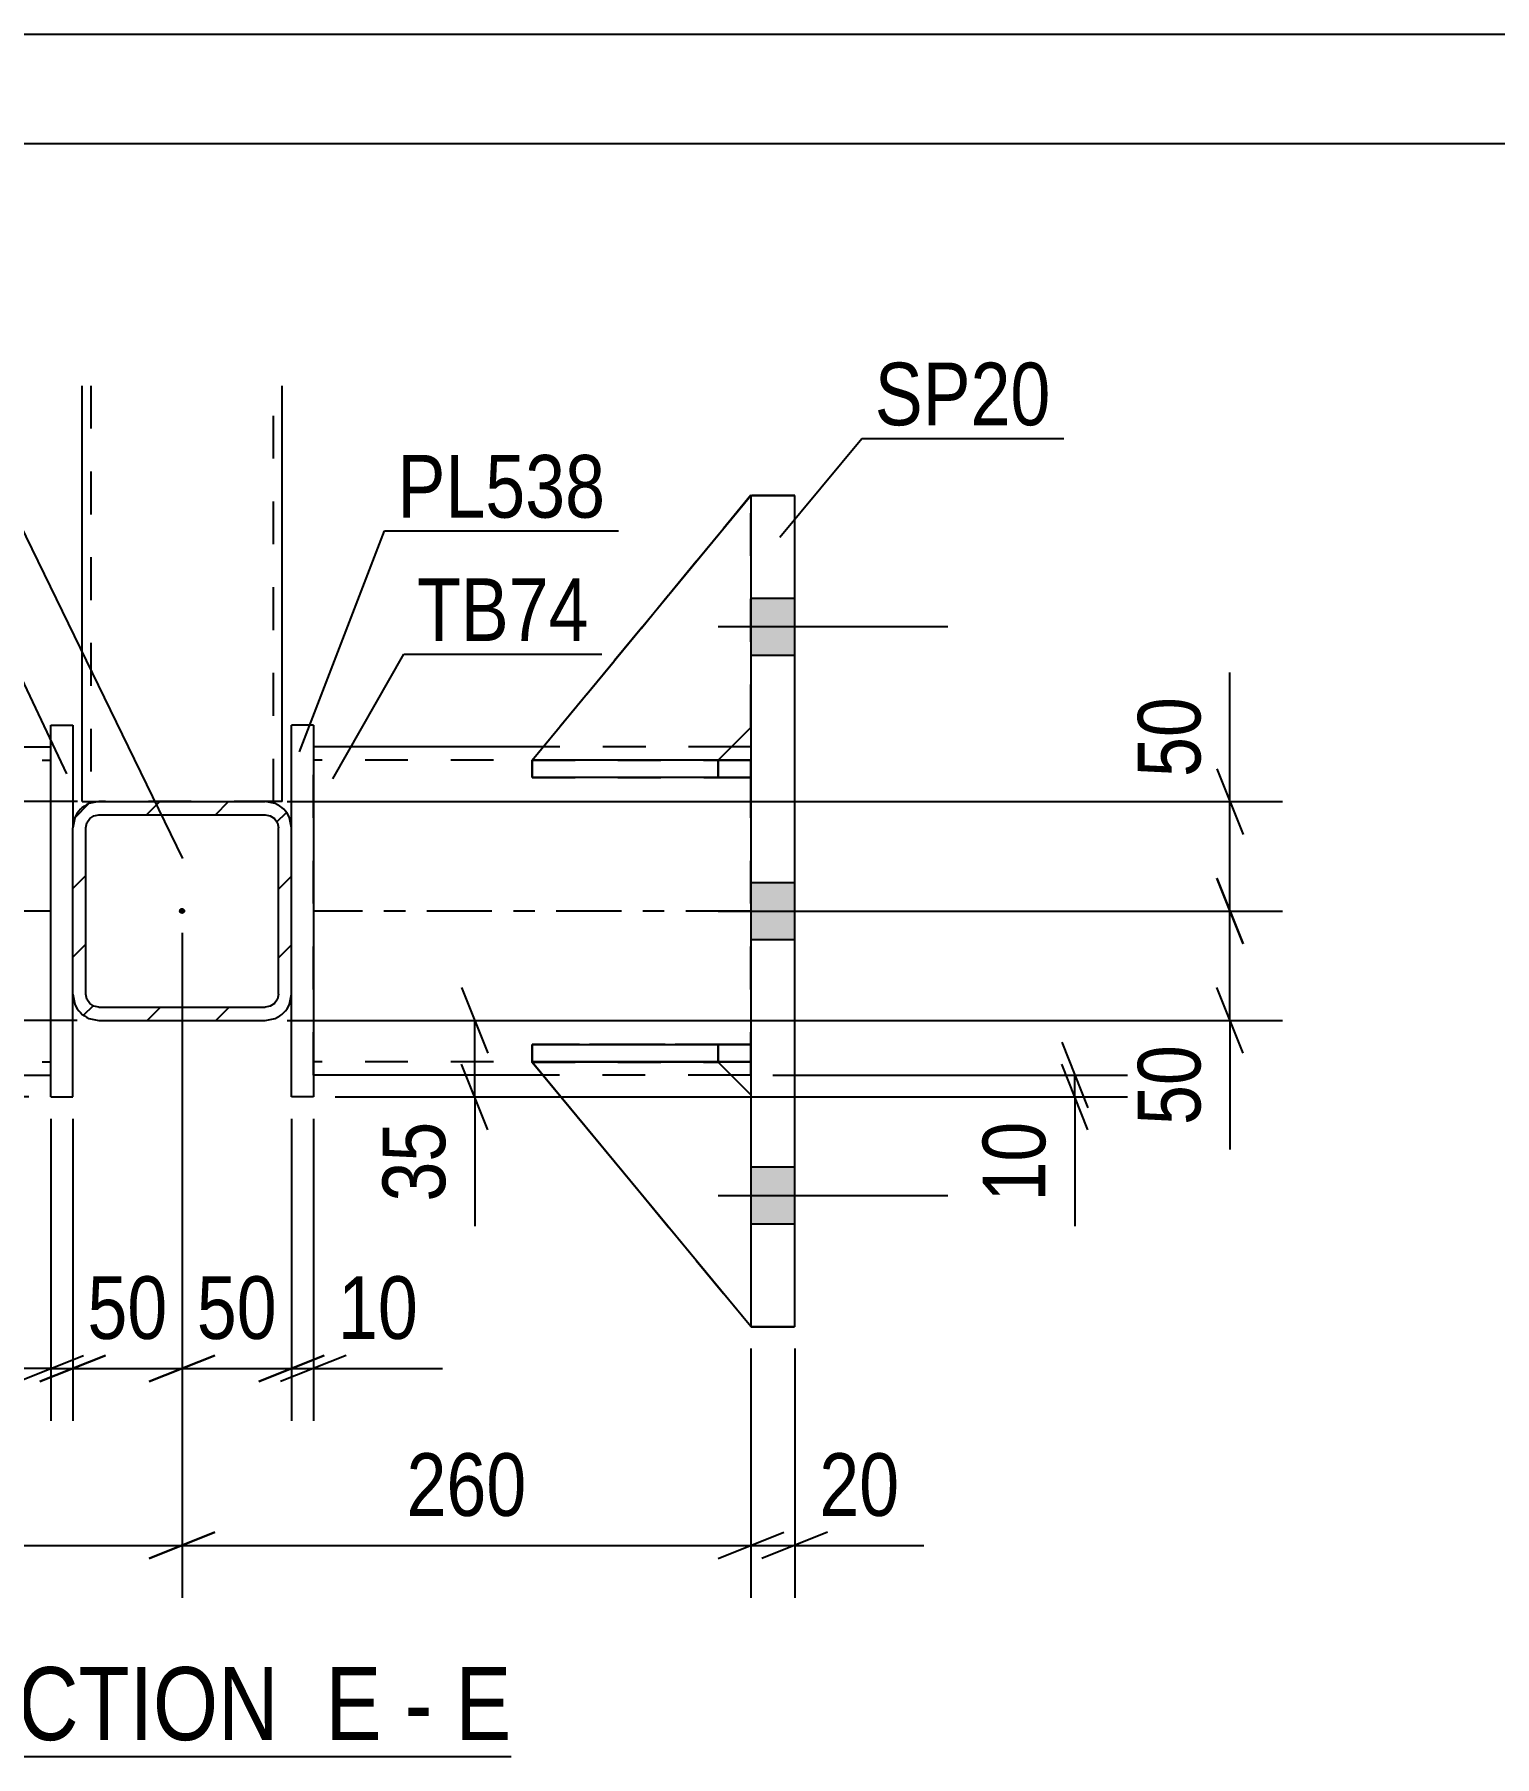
# Model space of a CAD drawing. Header units: millimetres. Extents: x 0 to 594, y 0 to 420.
# Drawn here: x 444.2 to 510.9, y 341.3 to 420 of the extents above; entities that cross this region are included whole.
import ezdxf

# ---------------------------------------------------------------- set-up
doc = ezdxf.new("R2010")
doc.units = ezdxf.units.MM
doc.linetypes.add('DXK_LINE_DOT2', pattern=[3.9198, 1.9599, -1.9599])
doc.linetypes.add('DXK_LINE_DOT3', pattern=[5.9187, 2.979, -0.9799, 0.9799, -0.9799])
doc.styles.add('Arial Narrow', font='ARIALN.TTF', dxfattribs={"height": 0.2})

# ---------------------------------------------------------------- blocks, each defined once
blk = doc.blocks.new('Unknown-570345859-1135')
at = {"color": 5, "linetype": 'Continuous'}
for p, q in [((594, 420), (0, 420)), ((589, 415), (5, 415))]:
    blk.add_line(p, q, dxfattribs=at)
blk = doc.blocks.new('Unknown-570345859-15 - 3411')
at = {"color": 6, "linetype": 'Continuous'}
blk.add_line((438.35, 341.282), (465.997, 341.282), dxfattribs=at)
at = {"color": 0, "linetype": 'Continuous'}
for points in [[(456.459, 342.032), (456.459, 345.532), (438.35, 345.532), (438.35, 342.032)], [(460.065, 342.032), (460.065, 345.532), (457.509, 345.532), (457.509, 342.032)], [(462.39, 342.032), (462.39, 345.532), (461.115, 345.532), (461.115, 342.032)], [(465.997, 342.032), (465.997, 345.532), (463.44, 345.532), (463.44, 342.032)]]:
    blk.add_wipeout(points, dxfattribs=at)
at = {"color": 7, "linetype": 'Continuous', "style": 'Arial Narrow'}
for s, height, p in [('SECTION ', 3.3405, (438.35, 342.032)), ('E', 3.34, (457.509, 342.032)), ('E', 3.34, (463.44, 342.032)), ('-', 3.34, (461.115, 342.032))]:
    blk.add_text(s, height=height, dxfattribs=at).set_placement(p)
blk = doc.blocks.new('Part-570345859-3437 - 3411')
at = {"color": 2, "linetype": 'Continuous'}
for p, q in [((456.95, 388.433), (455.95, 388.433)), ((455.95, 383.734), (455.95, 388.433)), ((456.95, 388.433), (456.95, 371.433)), ((455.95, 371.433), (455.95, 376.134)), ((456.95, 371.433), (455.95, 371.433))]:
    blk.add_line(p, q, dxfattribs=at)
at = {"color": 7, "linetype": 'DXK_LINE_DOT2'}
blk.add_line((455.95, 376.134), (455.95, 383.734), dxfattribs=at)
blk = doc.blocks.new('Bolt-570345859-3413 - 3411')
at = {"linetype": 'Continuous'}
for points in [[(478.95, 391.632), (478.95, 394.232), (476.95, 394.232), (476.95, 391.632)], [(478.95, 391.632), (478.95, 394.232), (476.95, 394.232), (476.95, 391.632)], [(478.95, 391.632), (478.95, 394.232), (476.95, 394.232), (476.95, 391.632)], [(478.95, 378.632), (478.95, 381.232), (476.95, 381.232), (476.95, 378.632)], [(478.95, 378.632), (478.95, 381.232), (476.95, 381.232), (476.95, 378.632)], [(478.95, 365.632), (478.95, 368.232), (476.95, 368.232), (476.95, 365.632)], [(478.95, 365.632), (478.95, 368.232), (476.95, 368.232), (476.95, 365.632)], [(478.95, 365.632), (478.95, 368.232), (476.95, 368.232), (476.95, 365.632)]]:
    blk.add_hatch(color=1, dxfattribs=at).paths.add_polyline_path(points)
at = {"color": 1, "linetype": 'Continuous'}
for p, q in [((476.95, 394.232), (478.95, 394.232)), ((476.95, 394.232), (478.95, 394.232)), ((476.95, 394.232), (478.95, 394.232)), ((475.45, 392.932), (485.95, 392.932)), ((475.45, 392.932), (485.95, 392.932)), ((475.45, 392.932), (485.95, 392.932)), ((476.95, 391.632), (478.95, 391.632)), ((476.95, 391.632), (478.95, 391.632)), ((476.95, 391.632), (478.95, 391.632)), ((476.95, 381.232), (478.95, 381.232)), ((476.95, 381.232), (478.95, 381.232)), ((475.45, 379.932), (485.95, 379.932)), ((475.45, 379.932), (485.95, 379.932)), ((476.95, 378.632), (478.95, 378.632)), ((476.95, 378.632), (478.95, 378.632)), ((476.95, 368.232), (478.95, 368.232)), ((476.95, 368.232), (478.95, 368.232)), ((476.95, 368.232), (478.95, 368.232)), ((475.45, 366.932), (485.95, 366.932)), ((475.45, 366.932), (485.95, 366.932)), ((475.45, 366.932), (485.95, 366.932)), ((476.95, 365.632), (478.95, 365.632)), ((476.95, 365.632), (478.95, 365.632)), ((476.95, 365.632), (478.95, 365.632))]:
    blk.add_line(p, q, dxfattribs=at)
blk = doc.blocks.new('Part-570345859-3442 - 3411')
at = {"color": 2, "linetype": 'Continuous'}
for p, q in [((444.95, 371.433), (444.95, 388.433)), ((444.95, 388.433), (445.95, 388.433)), ((445.95, 388.433), (445.95, 383.734)), ((445.95, 371.433), (445.95, 376.134)), ((444.95, 371.433), (445.95, 371.433))]:
    blk.add_line(p, q, dxfattribs=at)
at = {"color": 7, "linetype": 'DXK_LINE_DOT2'}
blk.add_line((445.95, 376.134), (445.95, 383.734), dxfattribs=at)
blk = doc.blocks.new('Part-570345859-3490 - 3411')
at = {"color": 2, "linetype": 'Continuous'}
for p, q in [((424.95, 387.432), (425.841, 387.432)), ((434.447, 387.432), (444.95, 387.432)), ((424.95, 372.432), (425.859, 372.432)), ((434.461, 372.432), (444.95, 372.432))]:
    blk.add_line(p, q, dxfattribs=at)
at = {"color": 7, "linetype": 'DXK_LINE_DOT2'}
for p, q in [((424.95, 387.432), (424.95, 372.432)), ((425.841, 387.432), (434.447, 387.432)), ((444.95, 372.432), (444.95, 387.432)), ((424.95, 386.832), (444.95, 386.832)), ((424.95, 373.032), (444.95, 373.032)), ((425.859, 372.432), (434.461, 372.432))]:
    blk.add_line(p, q, dxfattribs=at)
at = {"color": 7, "linetype": 'DXK_LINE_DOT3'}
blk.add_line((444.95, 379.932), (424.95, 379.932), dxfattribs=at)
blk = doc.blocks.new('Part-570345859-3459 - 3411')
at = {"color": 2, "linetype": 'Continuous'}
for p, q in [((476.95, 398.932), (478.95, 398.932)), ((476.95, 398.932), (476.95, 398.932)), ((476.95, 398.932), (476.95, 360.932)), ((478.95, 398.932), (478.95, 398.932)), ((478.95, 360.932), (478.95, 398.932)), ((478.95, 360.932), (476.95, 360.932))]:
    blk.add_line(p, q, dxfattribs=at)
at = {"color": 7, "linetype": 'DXK_LINE_DOT2'}
for p, q in [((478.95, 398.932), (476.95, 398.932)), ((476.95, 360.932), (476.95, 360.932)), ((476.95, 360.932), (478.95, 360.932)), ((478.95, 360.932), (478.95, 360.932))]:
    blk.add_line(p, q, dxfattribs=at)
blk = doc.blocks.new('Part-570345859-3465 - 3411')
at = {"color": 7, "linetype": 'DXK_LINE_DOT2'}
for p, q in [((466.951, 386.033), (466.951, 386.833)), ((466.951, 386.833), (475.451, 386.833)), ((466.951, 386.833), (476.951, 386.833)), ((475.451, 386.033), (475.451, 386.833)), ((475.451, 386.833), (476.951, 386.833)), ((476.951, 386.033), (476.951, 386.833)), ((475.451, 386.033), (466.951, 386.033)), ((466.951, 386.033), (476.951, 386.033)), ((476.951, 386.033), (475.451, 386.033)), ((476.951, 386.033), (476.951, 386.033))]:
    blk.add_line(p, q, dxfattribs=at)
blk = doc.blocks.new('Part-570345859-3466 - 3411')
at = {"color": 7, "linetype": 'DXK_LINE_DOT2'}
for p, q in [((466.951, 373.033), (466.951, 373.833)), ((466.951, 373.833), (475.451, 373.833)), ((476.951, 373.833), (466.951, 373.833)), ((475.451, 373.033), (475.451, 373.833)), ((475.451, 373.833), (476.951, 373.833)), ((476.951, 373.033), (476.951, 373.833)), ((475.451, 373.033), (466.951, 373.033)), ((466.951, 373.033), (476.951, 373.033)), ((476.951, 373.033), (475.451, 373.033)), ((476.951, 373.033), (476.951, 373.033))]:
    blk.add_line(p, q, dxfattribs=at)
blk = doc.blocks.new('Part-570345859-3467 - 3411')
at = {"color": 2, "linetype": 'Continuous'}
for p, q in [((466.959, 386.833), (466.951, 386.833)), ((466.951, 386.833), (466.951, 386.033)), ((476.95, 386.833), (467.777, 386.833)), ((476.95, 386.833), (476.951, 386.833)), ((476.95, 386.833), (476.95, 386.033)), ((476.95, 386.033), (466.951, 386.033)), ((476.95, 386.033), (476.951, 386.033))]:
    blk.add_line(p, q, dxfattribs=at)
at = {"color": 7, "linetype": 'DXK_LINE_DOT2'}
for p, q in [((467.777, 386.833), (466.959, 386.833)), ((475.451, 386.833), (466.959, 386.833)), ((476.951, 386.833), (475.451, 386.833)), ((475.451, 386.833), (475.451, 386.033)), ((476.951, 386.833), (476.951, 386.033)), ((466.951, 386.033), (475.451, 386.033)), ((475.451, 386.033), (476.951, 386.033))]:
    blk.add_line(p, q, dxfattribs=at)
blk = doc.blocks.new('Part-570345859-3468 - 3411')
at = {"color": 2, "linetype": 'Continuous'}
for p, q in [((466.951, 373.833), (476.95, 373.833)), ((466.951, 373.833), (466.951, 373.033)), ((476.95, 373.833), (476.951, 373.833)), ((476.95, 373.833), (476.95, 373.033)), ((476.95, 373.033), (466.951, 373.033)), ((476.95, 373.033), (476.951, 373.033))]:
    blk.add_line(p, q, dxfattribs=at)
at = {"color": 7, "linetype": 'DXK_LINE_DOT2'}
for p, q in [((475.451, 373.833), (466.951, 373.833)), ((476.951, 373.833), (475.451, 373.833)), ((475.451, 373.833), (475.451, 373.033)), ((476.951, 373.833), (476.951, 373.033)), ((466.951, 373.033), (475.451, 373.033)), ((475.451, 373.033), (476.951, 373.033))]:
    blk.add_line(p, q, dxfattribs=at)
blk = doc.blocks.new('Part-570345859-3469 - 3411')
at = {"color": 7, "linetype": 'DXK_LINE_DOT2'}
for p, q in [((476.95, 398.933), (466.95, 386.823)), ((466.95, 386.823), (476.95, 398.933)), ((476.95, 388.323), (476.95, 398.933)), ((475.45, 386.823), (476.95, 388.323)), ((475.45, 386.823), (476.95, 388.323)), ((466.95, 386.823), (475.45, 386.823)), ((466.95, 386.823), (466.95, 386.823)), ((475.45, 386.823), (466.95, 386.823)), ((475.45, 386.823), (475.45, 386.823))]:
    blk.add_line(p, q, dxfattribs=at)
blk = doc.blocks.new('Part-570345859-3470 - 3411')
at = {"color": 7, "linetype": 'DXK_LINE_DOT2'}
for p, q in [((466.95, 386.823), (476.95, 398.933)), ((476.95, 398.932), (476.95, 398.933)), ((476.95, 388.323), (476.95, 398.933)), ((475.45, 386.823), (476.95, 388.323)), ((475.45, 386.823), (466.95, 386.823)), ((475.45, 386.823), (467.777, 386.823)), ((475.45, 386.823), (475.46, 386.833)), ((475.45, 386.823), (475.45, 386.823))]:
    blk.add_line(p, q, dxfattribs=at)
at = {"color": 2, "linetype": 'Continuous'}
for p, q in [((466.95, 386.823), (476.95, 398.932)), ((476.95, 398.933), (476.95, 398.933)), ((475.46, 386.833), (476.95, 388.323)), ((467.777, 386.823), (466.95, 386.823)), ((466.95, 386.823), (466.95, 386.823))]:
    blk.add_line(p, q, dxfattribs=at)
blk = doc.blocks.new('Part-570345859-3471 - 3411')
at = {"color": 7, "linetype": 'DXK_LINE_DOT2'}
for p, q in [((466.95, 373.023), (475.45, 373.023)), ((476.95, 360.933), (466.95, 373.023)), ((466.95, 373.023), (466.95, 373.023)), ((475.45, 373.023), (466.95, 373.023)), ((466.95, 373.023), (476.95, 360.933)), ((475.45, 373.023), (476.95, 371.523)), ((475.45, 373.023), (475.45, 373.023)), ((476.95, 371.523), (475.45, 373.023)), ((476.95, 371.523), (476.95, 360.933))]:
    blk.add_line(p, q, dxfattribs=at)
blk = doc.blocks.new('Part-570345859-3472 - 3411')
at = {"color": 2, "linetype": 'Continuous'}
for p, q in [((466.95, 373.023), (466.95, 373.023)), ((475.45, 373.023), (466.95, 373.023)), ((476.95, 360.933), (466.95, 373.023)), ((475.45, 373.023), (475.45, 373.023)), ((476.95, 371.523), (475.45, 373.023))]:
    blk.add_line(p, q, dxfattribs=at)
at = {"color": 7, "linetype": 'DXK_LINE_DOT2'}
for p, q in [((466.95, 373.023), (475.45, 373.023)), ((476.95, 360.933), (466.95, 373.023)), ((475.45, 373.023), (476.95, 371.523)), ((476.95, 371.523), (476.95, 360.933))]:
    blk.add_line(p, q, dxfattribs=at)
blk = doc.blocks.new('Part-570345859-3485 - 3411')
at = {"color": 2, "linetype": 'Continuous'}
for p, q in [((467.453, 387.432), (456.95, 387.432)), ((476.95, 387.432), (476.059, 387.432)), ((467.439, 372.432), (456.95, 372.432)), ((476.95, 372.432), (476.041, 372.432))]:
    blk.add_line(p, q, dxfattribs=at)
at = {"color": 7, "linetype": 'DXK_LINE_DOT2'}
for p, q in [((456.95, 372.432), (456.95, 387.432)), ((476.059, 387.432), (467.453, 387.432)), ((476.95, 372.432), (476.95, 387.432)), ((476.95, 386.832), (456.95, 386.832)), ((476.95, 373.032), (456.95, 373.032)), ((476.041, 372.432), (467.439, 372.432))]:
    blk.add_line(p, q, dxfattribs=at)
at = {"color": 7, "linetype": 'DXK_LINE_DOT3'}
blk.add_line((476.95, 379.932), (456.95, 379.932), dxfattribs=at)
blk = doc.blocks.new('Part-570345859-3503 - 3411')
at = {"linetype": 'Continuous'}
h = blk.add_hatch(dxfattribs=at)
h.set_pattern_fill('', scale=0.7, style=0, pattern_type=0)
h.set_pattern_definition([(45, (446.6908, 384.8424), (-1.57154, 1.57154), [])])
h.paths.add_polyline_path([(447.15, 384.934), (446.691, 384.842), (446.301, 384.582), (446.041, 384.193), (445.95, 383.734), (445.95, 376.134), (446.041, 375.675), (446.301, 375.285), (446.691, 375.025), (447.15, 374.934), (454.75, 374.934), (455.209, 375.025), (455.599, 375.285), (455.859, 375.675), (455.95, 376.134), (455.95, 383.734), (455.859, 384.193), (455.599, 384.582), (455.209, 384.842), (454.75, 384.934)])
h.paths.add_polyline_path([(454.75, 384.334), (454.98, 384.288), (455.174, 384.158), (455.304, 383.963), (455.35, 383.734), (455.35, 376.134), (455.304, 375.904), (455.174, 375.709), (454.98, 375.579), (454.75, 375.534), (447.15, 375.534), (446.92, 375.579), (446.726, 375.709), (446.596, 375.904), (446.55, 376.134), (446.55, 383.734), (446.596, 383.963), (446.726, 384.158), (446.92, 384.288), (447.15, 384.334)])
blk.add_hatch(color=246, dxfattribs=at).paths.add_polyline_path([(450.95, 379.834, -1), (450.95, 380.034, -1)])
at = {"color": 2, "linetype": 'Continuous'}
for p, q in [((447.15, 384.934), (446.691, 384.842)), ((447.15, 384.934), (447.15, 384.934)), ((447.15, 384.934), (454.75, 384.934)), ((454.75, 384.934), (454.75, 384.934)), ((455.209, 384.842), (454.75, 384.934)), ((446.041, 384.193), (445.95, 383.734)), ((446.596, 383.963), (446.726, 384.158)), ((446.726, 384.158), (446.92, 384.288)), ((446.92, 384.288), (447.15, 384.334)), ((447.15, 384.334), (447.15, 384.334)), ((447.15, 384.334), (454.75, 384.334)), ((454.75, 384.334), (454.75, 384.334)), ((454.75, 384.334), (454.98, 384.288)), ((454.98, 384.288), (455.174, 384.158)), ((455.174, 384.158), (455.304, 383.963)), ((455.95, 383.734), (455.859, 384.193)), ((445.95, 383.734), (445.95, 383.734)), ((445.95, 376.134), (445.95, 383.734)), ((446.55, 383.734), (446.596, 383.963)), ((446.55, 383.734), (446.55, 383.734)), ((446.55, 376.134), (446.55, 383.734)), ((455.304, 383.963), (455.35, 383.734)), ((455.35, 383.734), (455.35, 383.734)), ((455.35, 376.134), (455.35, 383.734)), ((455.95, 383.734), (455.95, 383.734)), ((455.95, 376.134), (455.95, 383.734)), ((445.95, 376.134), (445.95, 376.134)), ((445.95, 376.134), (446.041, 375.675)), ((446.55, 376.134), (446.55, 376.134)), ((446.596, 375.904), (446.55, 376.134)), ((446.726, 375.709), (446.596, 375.904)), ((446.92, 375.579), (446.726, 375.709)), ((447.15, 375.534), (446.92, 375.579)), ((447.15, 375.534), (447.15, 375.534)), ((447.15, 375.534), (454.75, 375.534)), ((454.98, 375.579), (454.75, 375.534)), ((454.75, 375.534), (454.75, 375.534)), ((455.174, 375.709), (454.98, 375.579)), ((455.304, 375.904), (455.174, 375.709)), ((455.35, 376.134), (455.304, 375.904)), ((455.35, 376.134), (455.35, 376.134)), ((455.859, 375.675), (455.95, 376.134)), ((455.95, 376.134), (455.95, 376.134)), ((446.691, 375.025), (447.15, 374.934)), ((447.15, 374.934), (447.15, 374.934)), ((447.15, 374.934), (454.75, 374.934)), ((454.75, 374.934), (455.209, 375.025)), ((454.75, 374.934), (454.75, 374.934))]:
    blk.add_line(p, q, dxfattribs=at)
at = {"color": 7, "linetype": 'DXK_LINE_DOT3'}
blk.add_line((450.95, 379.934), (450.95, 379.934), dxfattribs=at)
at = {"color": 246, "linetype": 'DXK_LINE_DOT2'}
blk.add_line((450.95, 379.934), (450.95, 379.934), dxfattribs=at)
at = {"color": 246, "linetype": 'Continuous'}
blk.add_circle((450.95, 379.934), 0.1, dxfattribs=at)
at = {"color": 2, "linetype": 'Continuous'}
for centre, start, end in [((447.15, 383.734), 112.5, 157.5), ((454.75, 383.734), 22.5, 67.5), ((447.15, 376.134), 202.5, 247.5), ((454.75, 376.134), 292.5, 337.5)]:
    blk.add_arc(centre, 1.2, start, end, dxfattribs=at)
blk = doc.blocks.new('Part-570345859-3504 - 3411')
at = {"color": 2, "linetype": 'Continuous'}
for p, q in [((446.375, 384.934), (446.375, 403.943)), ((455.525, 384.934), (455.525, 403.943)), ((446.375, 384.934), (447.15, 384.934)), ((455.464, 384.934), (454.75, 384.934)), ((455.525, 384.934), (455.464, 384.934))]:
    blk.add_line(p, q, dxfattribs=at)
at = {"color": 7, "linetype": 'DXK_LINE_DOT2'}
for p, q in [((446.775, 403.943), (446.775, 384.934)), ((455.125, 384.934), (455.125, 403.943)), ((446.775, 384.934), (446.805, 384.934)), ((446.805, 384.934), (446.892, 384.934)), ((447.15, 384.934), (447.175, 384.934)), ((447.175, 384.934), (447.15, 384.934)), ((455.291, 384.934), (447.15, 384.934))]:
    blk.add_line(p, q, dxfattribs=at)
blk = doc.blocks.new('StraightDimension-570345859-3566 - 3411')
at = {"color": 7, "linetype": 'Continuous'}
for p, q in [((406.849, 381.432), (408.049, 378.432)), ((417.45, 379.932), (404.599, 379.932)), ((407.449, 374.934), (407.449, 379.932)), ((408.049, 373.434), (406.849, 376.434)), ((446.15, 374.934), (404.599, 374.934)), ((407.449, 374.934), (407.449, 369.027)), ((407.449, 374.934), (407.449, 369.027))]:
    blk.add_line(p, q, dxfattribs=at)
at = {"color": 0}
blk.add_wipeout([(406.699, 374.409), (402.499, 374.409), (402.499, 369.552), (406.699, 369.552)], dxfattribs=at)
at = {"color": 3, "style": 'Arial Narrow'}
blk.add_text('50', height=2.8633, rotation=90.00021, dxfattribs=at).set_placement((406.099, 370.152))
blk = doc.blocks.new('StraightDimension-570345859-3530 - 3411')
at = {"color": 7, "linetype": 'Continuous'}
for p, q in [((498.248, 381.432), (499.448, 378.432)), ((484.45, 379.932), (501.248, 379.932)), ((498.848, 374.934), (498.848, 379.932)), ((499.448, 373.434), (498.248, 376.434)), ((455.75, 374.934), (501.248, 374.934)), ((498.848, 374.934), (498.848, 369.027)), ((498.848, 374.934), (498.848, 369.027))]:
    blk.add_line(p, q, dxfattribs=at)
at = {"color": 0}
blk.add_wipeout([(498.098, 374.409), (493.898, 374.409), (493.898, 369.552), (498.098, 369.552)], dxfattribs=at)
at = {"color": 3, "style": 'Arial Narrow'}
blk.add_text('50', height=2.8633, rotation=90.00021, dxfattribs=at).set_placement((497.498, 370.152))
blk = doc.blocks.new('StraightDimension-570345859-3613 - 3411')
at = {"color": 7, "linetype": 'Continuous'}
for p, q in [((491.156, 373.932), (492.356, 370.932)), ((477.95, 372.432), (494.156, 372.432)), ((492.356, 369.933), (491.156, 372.933)), ((491.756, 371.433), (491.756, 372.432)), ((457.95, 371.433), (494.156, 371.433)), ((491.756, 371.433), (491.756, 365.527)), ((491.756, 371.433), (491.756, 365.527))]:
    blk.add_line(p, q, dxfattribs=at)
at = {"color": 0}
blk.add_wipeout([(491.006, 370.908), (486.806, 370.908), (486.806, 366.052), (491.006, 366.052)], dxfattribs=at)
at = {"color": 3, "style": 'Arial Narrow'}
blk.add_text('10', height=2.8633, rotation=90.00021, dxfattribs=at).set_placement((490.406, 366.652))
blk = doc.blocks.new('StraightDimension-570345859-3681 - 3411')
at = {"color": 7, "linetype": 'Continuous'}
for p, q in [((444.95, 370.433), (444.95, 356.621)), ((445.95, 370.433), (445.95, 356.621)), ((444.95, 359.021), (439.044, 359.021)), ((444.95, 359.021), (439.044, 359.021)), ((443.45, 358.421), (446.45, 359.621)), ((447.45, 359.621), (444.45, 358.421)), ((444.95, 359.021), (445.95, 359.021))]:
    blk.add_line(p, q, dxfattribs=at)
at = {"color": 0}
blk.add_wipeout([(444.425, 359.771), (444.425, 363.971), (439.569, 363.971), (439.569, 359.771)], dxfattribs=at)
at = {"color": 3, "style": 'Arial Narrow'}
blk.add_text('10', height=2.8633, dxfattribs=at).set_placement((440.169, 360.371))
blk = doc.blocks.new('StraightDimension-570345859-3584 - 3411')
at = {"color": 7, "linetype": 'Continuous'}
for p, q in [((439.194, 376.434), (440.394, 373.434)), ((446.15, 374.934), (436.944, 374.934)), ((439.794, 371.433), (439.794, 374.934)), ((440.394, 369.933), (439.194, 372.933)), ((443.95, 371.433), (436.944, 371.433)), ((439.794, 371.433), (439.794, 365.527)), ((439.794, 371.433), (439.794, 365.527))]:
    blk.add_line(p, q, dxfattribs=at)
at = {"color": 0}
blk.add_wipeout([(439.044, 370.908), (434.844, 370.908), (434.844, 366.052), (439.044, 366.052)], dxfattribs=at)
at = {"color": 3, "style": 'Arial Narrow'}
blk.add_text('35', height=2.8633, rotation=90.00021, dxfattribs=at).set_placement((438.444, 366.652))
blk = doc.blocks.new('StraightDimension-570345859-3595 - 3411')
at = {"color": 7, "linetype": 'Continuous'}
for p, q in [((463.725, 376.434), (464.925, 373.434)), ((455.75, 374.934), (466.725, 374.934)), ((464.325, 371.433), (464.325, 374.934)), ((464.925, 369.933), (463.725, 372.933)), ((457.95, 371.433), (466.725, 371.433)), ((464.325, 371.433), (464.325, 365.527)), ((464.325, 371.433), (464.325, 365.527))]:
    blk.add_line(p, q, dxfattribs=at)
at = {"color": 0}
blk.add_wipeout([(463.575, 370.908), (459.375, 370.908), (459.375, 366.052), (463.575, 366.052)], dxfattribs=at)
at = {"color": 3, "style": 'Arial Narrow'}
blk.add_text('35', height=2.8633, rotation=90.00021, dxfattribs=at).set_placement((462.975, 366.652))
blk = doc.blocks.new('StraightDimension-570345859-3512 - 3411')
at = {"color": 7, "linetype": 'Continuous'}
for p, q in [((498.848, 384.934), (498.848, 390.84)), ((498.848, 384.934), (498.848, 390.84)), ((498.248, 386.434), (499.448, 383.434)), ((455.75, 384.934), (501.248, 384.934)), ((498.848, 379.932), (498.848, 384.934)), ((499.448, 378.432), (498.248, 381.432)), ((484.45, 379.932), (501.248, 379.932))]:
    blk.add_line(p, q, dxfattribs=at)
at = {"color": 0}
blk.add_wipeout([(498.098, 390.315), (493.898, 390.315), (493.898, 385.459), (498.098, 385.459)], dxfattribs=at)
at = {"color": 3, "style": 'Arial Narrow'}
blk.add_text('50', height=2.8633, rotation=90.00021, dxfattribs=at).set_placement((497.498, 386.059))
blk = doc.blocks.new('StraightDimension-570345859-3548 - 3411')
at = {"color": 7, "linetype": 'Continuous'}
for p, q in [((407.449, 384.934), (407.449, 390.84)), ((407.449, 384.934), (407.449, 390.84)), ((406.849, 386.434), (408.049, 383.434)), ((446.175, 384.934), (404.599, 384.934)), ((407.449, 379.932), (407.449, 384.934)), ((408.049, 378.432), (406.849, 381.432)), ((417.45, 379.932), (404.599, 379.932))]:
    blk.add_line(p, q, dxfattribs=at)
at = {"color": 0}
blk.add_wipeout([(406.699, 390.315), (402.499, 390.315), (402.499, 385.459), (406.699, 385.459)], dxfattribs=at)
at = {"color": 3, "style": 'Arial Narrow'}
blk.add_text('50', height=2.8633, rotation=90.00021, dxfattribs=at).set_placement((406.099, 386.059))
blk = doc.blocks.new('StraightDimension-570345859-3620 - 3411')
at = {"color": 7, "linetype": 'Continuous'}
for p, q in [((476.95, 359.933), (476.95, 348.532)), ((478.95, 359.932), (478.95, 348.532)), ((475.45, 350.332), (478.45, 351.532)), ((480.45, 351.532), (477.45, 350.332)), ((476.95, 350.932), (478.95, 350.932)), ((478.95, 350.932), (484.856, 350.932)), ((478.95, 350.932), (484.856, 350.932))]:
    blk.add_line(p, q, dxfattribs=at)
at = {"color": 0}
blk.add_wipeout([(484.331, 351.682), (484.331, 355.882), (479.475, 355.882), (479.475, 351.682)], dxfattribs=at)
at = {"color": 3, "style": 'Arial Narrow'}
blk.add_text('20', height=2.8633, dxfattribs=at).set_placement((480.075, 352.282))
blk = doc.blocks.new('StraightDimension-570345859-3636 - 3411')
at = {"color": 7, "linetype": 'Continuous'}
for p, q in [((450.95, 378.934), (450.95, 348.532)), ((476.95, 359.933), (476.95, 348.532)), ((452.45, 351.532), (449.45, 350.332)), ((475.45, 350.332), (478.45, 351.532)), ((450.95, 350.932), (476.95, 350.932))]:
    blk.add_line(p, q, dxfattribs=at)
at = {"color": 0}
blk.add_wipeout([(467.292, 351.682), (467.292, 355.882), (460.608, 355.882), (460.608, 351.682)], dxfattribs=at)
at = {"color": 3, "style": 'Arial Narrow'}
blk.add_text('260', height=2.8633, dxfattribs=at).set_placement((461.208, 352.282))
blk = doc.blocks.new('StraightDimension-570345859-3650 - 3411')
at = {"color": 7, "linetype": 'Continuous'}
for p, q in [((450.95, 378.934), (450.95, 348.532)), ((424.95, 359.933), (424.95, 348.532)), ((426.45, 351.532), (423.45, 350.332)), ((449.45, 350.332), (452.45, 351.532)), ((424.95, 350.932), (450.95, 350.932))]:
    blk.add_line(p, q, dxfattribs=at)
at = {"color": 0}
blk.add_wipeout([(441.292, 351.682), (441.292, 355.882), (434.608, 355.882), (434.608, 351.682)], dxfattribs=at)
at = {"color": 3, "style": 'Arial Narrow'}
blk.add_text('260', height=2.8633, dxfattribs=at).set_placement((435.208, 352.282))
blk = doc.blocks.new('StraightDimension-570345859-3691 - 3411')
at = {"color": 7, "linetype": 'Continuous'}
for p, q in [((450.95, 378.934), (450.95, 356.621)), ((445.95, 370.433), (445.95, 356.621)), ((444.45, 358.421), (447.45, 359.621)), ((445.95, 359.021), (450.95, 359.021)), ((452.45, 359.621), (449.45, 358.421))]:
    blk.add_line(p, q, dxfattribs=at)
at = {"color": 0}
blk.add_wipeout([(450.878, 359.771), (450.878, 363.971), (446.022, 363.971), (446.022, 359.771)], dxfattribs=at)
at = {"color": 3, "style": 'Arial Narrow'}
blk.add_text('50', height=2.8633, dxfattribs=at).set_placement((446.622, 360.371))
blk = doc.blocks.new('StraightDimension-570345859-3699 - 3411')
at = {"color": 7, "linetype": 'Continuous'}
for p, q in [((450.95, 378.934), (450.95, 356.621)), ((455.95, 370.433), (455.95, 356.621)), ((449.45, 358.421), (452.45, 359.621)), ((450.95, 359.021), (455.95, 359.021)), ((457.45, 359.621), (454.45, 358.421))]:
    blk.add_line(p, q, dxfattribs=at)
at = {"color": 0}
blk.add_wipeout([(455.878, 359.771), (455.878, 363.971), (451.022, 363.971), (451.022, 359.771)], dxfattribs=at)
at = {"color": 3, "style": 'Arial Narrow'}
blk.add_text('50', height=2.8633, dxfattribs=at).set_placement((451.622, 360.371))
blk = doc.blocks.new('StraightDimension-570345859-3707 - 3411')
at = {"color": 7, "linetype": 'Continuous'}
for p, q in [((455.95, 370.433), (455.95, 356.621)), ((456.95, 370.433), (456.95, 356.621)), ((454.45, 358.421), (457.45, 359.621)), ((458.45, 359.621), (455.45, 358.421)), ((455.95, 359.021), (456.95, 359.021)), ((456.95, 359.021), (462.856, 359.021)), ((456.95, 359.021), (462.856, 359.021))]:
    blk.add_line(p, q, dxfattribs=at)
at = {"color": 0}
blk.add_wipeout([(462.331, 359.771), (462.331, 363.971), (457.475, 363.971), (457.475, 359.771)], dxfattribs=at)
at = {"color": 3, "style": 'Arial Narrow'}
blk.add_text('10', height=2.8633, dxfattribs=at).set_placement((458.075, 360.371))
blk = doc.blocks.new('Mark-570345859-3433 - 3411')
at = {"color": 30, "linetype": 'Continuous'}
for p, q in [((456.322, 387.208), (460.197, 397.313)), ((460.197, 397.313), (470.901, 397.313))]:
    blk.add_line(p, q, dxfattribs=at)
at = {"color": 0}
blk.add_wipeout([(470.301, 397.913), (470.301, 400.913), (460.797, 400.913), (460.797, 397.913)], dxfattribs=at)
blk.add_wipeout([(470.301, 397.913), (470.301, 400.913), (460.797, 400.913), (460.797, 397.913)], dxfattribs=at)
at = {"color": 3, "style": 'Arial Narrow'}
blk.add_text('PL538', height=2.8633, dxfattribs=at).set_placement((460.797, 397.913))
blk = doc.blocks.new('Mark-570345859-3438 - 3411')
at = {"color": 30, "linetype": 'Continuous'}
for p in [(429.992, 396.747), (445.677, 386.199)]:
    blk.add_line(p, (440.696, 396.747), dxfattribs=at)
at = {"color": 0}
blk.add_wipeout([(440.096, 397.347), (440.096, 400.347), (430.592, 400.347), (430.592, 397.347)], dxfattribs=at)
blk.add_wipeout([(440.096, 397.347), (440.096, 400.347), (430.592, 400.347), (430.592, 397.347)], dxfattribs=at)
at = {"color": 3, "style": 'Arial Narrow'}
blk.add_text('PL538', height=2.8633, dxfattribs=at).set_placement((430.592, 397.347))
blk = doc.blocks.new('Mark-570345859-3455 - 3411')
at = {"color": 30, "linetype": 'Continuous'}
for p, q in [((478.278, 397.024), (482.014, 401.534)), ((482.014, 401.534), (491.253, 401.534))]:
    blk.add_line(p, q, dxfattribs=at)
at = {"color": 0}
blk.add_wipeout([(490.653, 402.134), (490.653, 405.134), (482.614, 405.134), (482.614, 402.134)], dxfattribs=at)
blk.add_wipeout([(490.653, 402.134), (490.653, 405.134), (482.614, 405.134), (482.614, 402.134)], dxfattribs=at)
at = {"color": 3, "style": 'Arial Narrow'}
blk.add_text('SP20', height=2.8633, dxfattribs=at).set_placement((482.614, 402.134))
blk = doc.blocks.new('Mark-570345859-3481 - 3411')
at = {"color": 30, "linetype": 'Continuous'}
for p, q in [((457.832, 385.976), (461.087, 391.674)), ((461.087, 391.674), (470.141, 391.674))]:
    blk.add_line(p, q, dxfattribs=at)
at = {"color": 0}
blk.add_wipeout([(469.541, 392.274), (469.541, 395.274), (461.687, 395.274), (461.687, 392.274)], dxfattribs=at)
blk.add_wipeout([(469.541, 392.274), (469.541, 395.274), (461.687, 395.274), (461.687, 392.274)], dxfattribs=at)
at = {"color": 3, "style": 'Arial Narrow'}
blk.add_text('TB74', height=2.8633, dxfattribs=at).set_placement((461.687, 392.274))
blk = doc.blocks.new('Mark-570345859-3499 - 3411')
at = {"color": 30, "linetype": 'Continuous'}
for p in [(430.033, 402.247), (450.982, 382.333)]:
    blk.add_line(p, (441.281, 402.247), dxfattribs=at)
at = {"color": 0}
blk.add_wipeout([(440.681, 402.847), (440.681, 405.847), (430.633, 405.847), (430.633, 402.847)], dxfattribs=at)
blk.add_wipeout([(440.681, 402.847), (440.681, 405.847), (430.633, 405.847), (430.633, 402.847)], dxfattribs=at)
at = {"color": 3, "style": 'Arial Narrow'}
blk.add_text('BC365', height=2.8633, dxfattribs=at).set_placement((430.633, 402.847))

msp = doc.modelspace()

# ---------------------------------------------------------------- block references
for name in ['Unknown-570345859-1135', 'Part-570345859-3504 - 3411', 'Part-570345859-3469 - 3411', 'Part-570345859-3470 - 3411', 'Part-570345859-3459 - 3411', 'Bolt-570345859-3413 - 3411', 'Part-570345859-3442 - 3411', 'Part-570345859-3437 - 3411', 'Part-570345859-3490 - 3411', 'Part-570345859-3485 - 3411', 'Part-570345859-3465 - 3411', 'Part-570345859-3467 - 3411', 'Part-570345859-3503 - 3411', 'Part-570345859-3466 - 3411', 'Part-570345859-3468 - 3411', 'Part-570345859-3471 - 3411', 'Part-570345859-3472 - 3411']:
    msp.add_blockref(name, (0, 0))

# ---------------------------------------------------------------- next in the draw order: block references
for name in ['Mark-570345859-3455 - 3411', 'StraightDimension-570345859-3566 - 3411', 'StraightDimension-570345859-3530 - 3411', 'StraightDimension-570345859-3620 - 3411', 'Unknown-570345859-15 - 3411']:
    msp.add_blockref(name, (0, 0))

# ---------------------------------------------------------------- next in the draw order: block references
for name in ['StraightDimension-570345859-3548 - 3411', 'StraightDimension-570345859-3512 - 3411', 'StraightDimension-570345859-3613 - 3411', 'StraightDimension-570345859-3681 - 3411']:
    msp.add_blockref(name, (0, 0))

# ---------------------------------------------------------------- next in the draw order: block references
for name in ['Mark-570345859-3433 - 3411', 'Mark-570345859-3438 - 3411', 'StraightDimension-570345859-3584 - 3411', 'StraightDimension-570345859-3595 - 3411']:
    msp.add_blockref(name, (0, 0))

# ---------------------------------------------------------------- next in the draw order: block references
for name in ['Mark-570345859-3499 - 3411', 'Mark-570345859-3481 - 3411', 'StraightDimension-570345859-3636 - 3411']:
    msp.add_blockref(name, (0, 0))

# ---------------------------------------------------------------- next in the draw order: block references
msp.add_blockref('StraightDimension-570345859-3650 - 3411', (0, 0))

# ---------------------------------------------------------------- next in the draw order: block references
msp.add_blockref('StraightDimension-570345859-3691 - 3411', (0, 0))

# ---------------------------------------------------------------- next in the draw order: block references
msp.add_blockref('StraightDimension-570345859-3699 - 3411', (0, 0))

# ---------------------------------------------------------------- next in the draw order: block references
msp.add_blockref('StraightDimension-570345859-3707 - 3411', (0, 0))

doc.saveas('drawing.dxf')
